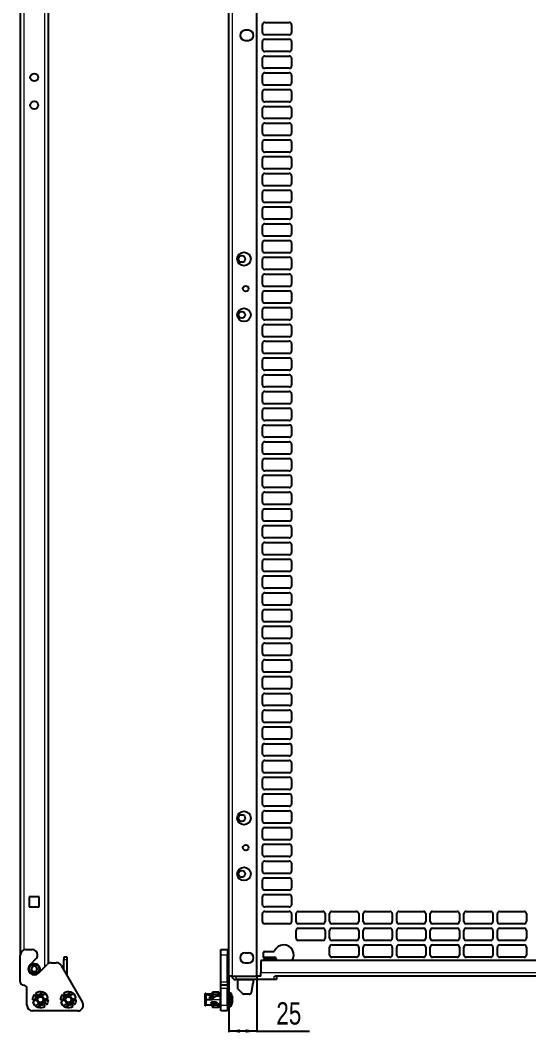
# Model space of a CAD drawing. Header units: millimetres. Extents: x -827 to 1057, y -90 to 1990.
# Drawn here: x 119 to 574, y 79 to 985 of the extents above; entities that cross this region are included whole.
import ezdxf

# ---------------------------------------------------------------- set-up
doc = ezdxf.new("R2010")
doc.units = ezdxf.units.MM
doc.layers.add('FORMAT', color=7, linetype='Continuous')
doc.styles.add('SLDTEXTSTYLE0', font='TXT', dxfattribs={"width": 0.75})
doc.dimstyles.new('SLDDIMSTYLE0', dxfattribs={"dimtxt": 20, "dimasz": 10, "dimexe": 0, "dimexo": 0.0625, "dimgap": 5, "dimtad": 2, "dimdec": 1, "dimrnd": 1e-09, "dimzin": 12, "dimdsep": 46, "dimtxsty": 'SLDTEXTSTYLE0', "dimsah": 1, "dimcen": 0.09, "dimadec": 0, "dimazin": 3, "dimtfac": 1, "dimtofl": 0, "dimtmove": 0, "dimatfit": 3, "dimfxl": 0, "dimfrac": 2, "dimtolj": 1, "dimtzin": 12, "dimarcsym": 0})

# ---------------------------------------------------------------- blocks, each defined once
blk = doc.blocks.new('_D_7')
at = {"layer": 'FORMAT'}
for p, q in [((305.95, 129.96), (305.95, 79.97)), ((330.95, 129.96), (330.95, 79.97)), ((330.95, 80.97), (305.95, 80.97)), ((330.95, 80.97), (377.91, 80.97))]:
    blk.add_line(p, q, dxfattribs=at)
for points in [[(305.95, 80.97), (315.95, 79.43), (315.95, 82.51)], [(330.95, 80.97), (320.95, 82.51), (320.95, 79.43)]]:
    blk.add_solid(points, dxfattribs=at)
at = {"layer": 'FORMAT', "insert": (348.35, 106.75), "char_height": 20, "attachment_point": 1, "style": 'SLDTEXTSTYLE0'}
blk.add_mtext('25', dxfattribs=at)

msp = doc.modelspace()

# ---------------------------------------------------------------- linework, layer by layer
at = {"color": 8, "linetype": 'Continuous', "lineweight": 18}
for p, q in [((122.54, 1812.97), (122.54, 153.6)), ((141.34, 138.45), (141.34, 1812.97)), ((309.05, 129.97), (309.05, 1783.77)), ((158.44, 144.97), (161.44, 144.97)), ((304.8, 148.97), (298.8, 148.97)), ((161.2, 130.57), (161.44, 130.57)), ((312.05, 129.97), (312.05, 126.97)), ((963.45, 133.06), (334.45, 133.06)), ((346.4, 126.97), (346.4, 129.96)), ((298.8, 124.97), (304.8, 124.97)), ((304.8, 118.97), (298.8, 118.97)), ((327.7, 126.37), (313.55, 126.37)), ((285.5, 112.72), (285.5, 108.97)), ((285.5, 108.97), (285.5, 104.12)), ((298.1, 108.97), (291.1, 108.97)), ((298.1, 112.42), (298.1, 113.32)), ((298.1, 106.02), (298.1, 108.97)), ((307.13, 114.97), (307.13, 112.53)), ((307.13, 112.53), (307.13, 102.97)), ((307.57, 114.74), (307.57, 112.4)), ((307.57, 112.4), (307.57, 103.2)), ((290.7, 105.03), (290.7, 104.58)), ((294, 104.58), (294, 105.03)), ((297.85, 105.52), (297.85, 105.12)), ((298.1, 104.12), (298.1, 105.12)), ((298.8, 103.97), (304.8, 103.97))]:
    msp.add_line(p, q, dxfattribs=at)
at = {"color": 7, "linetype": 'Continuous', "lineweight": 25}
for p, q in [((144.44, 1812.97), (144.44, 141.35)), ((305.95, 129.97), (305.95, 1812.97)), ((119.44, 1783.77), (119.44, 148.97)), ((330.95, 129.97), (330.95, 1783.77)), ((335.95, 973.97), (335.95, 980.97)), ((337.95, 982.97), (359.95, 982.97)), ((361.95, 980.97), (361.95, 973.97)), ((323.45, 975.97), (320.45, 975.97)), ((359.95, 971.97), (337.95, 971.97)), ((320.45, 966.97), (323.45, 966.97)), ((335.95, 958.97), (335.95, 965.97)), ((337.95, 967.97), (359.95, 967.97)), ((361.95, 965.97), (361.95, 958.97)), ((335.95, 943.97), (335.95, 950.97)), ((359.95, 956.97), (337.95, 956.97)), ((337.95, 952.97), (359.95, 952.97)), ((361.95, 950.97), (361.95, 943.97)), ((359.95, 941.97), (337.95, 941.97)), ((335.95, 928.97), (335.95, 935.97)), ((337.95, 937.97), (359.95, 937.97)), ((361.95, 935.97), (361.95, 928.97)), ((359.95, 926.97), (337.95, 926.97)), ((335.95, 913.97), (335.95, 920.97)), ((337.95, 922.97), (359.95, 922.97)), ((361.95, 920.97), (361.95, 913.97)), ((335.95, 898.97), (335.95, 905.97)), ((359.95, 911.97), (337.95, 911.97)), ((337.95, 907.97), (359.95, 907.97)), ((361.95, 905.97), (361.95, 898.97)), ((359.95, 896.97), (337.95, 896.97)), ((335.95, 883.97), (335.95, 890.97)), ((337.95, 892.97), (359.95, 892.97)), ((361.95, 890.97), (361.95, 883.97)), ((359.95, 881.97), (337.95, 881.97)), ((335.95, 868.97), (335.95, 875.97)), ((337.95, 877.97), (359.95, 877.97)), ((361.95, 875.97), (361.95, 868.97)), ((335.95, 853.97), (335.95, 860.97)), ((359.95, 866.97), (337.95, 866.97)), ((337.95, 862.97), (359.95, 862.97)), ((361.95, 860.97), (361.95, 853.97)), ((359.95, 851.97), (337.95, 851.97)), ((335.95, 838.97), (335.95, 845.97)), ((337.95, 847.97), (359.95, 847.97)), ((361.95, 845.97), (361.95, 838.97)), ((359.95, 836.97), (337.95, 836.97)), ((335.95, 823.97), (335.95, 830.97)), ((337.95, 832.97), (359.95, 832.97)), ((361.95, 830.97), (361.95, 823.97)), ((335.95, 808.97), (335.95, 815.97)), ((359.95, 821.97), (337.95, 821.97)), ((337.95, 817.97), (359.95, 817.97)), ((361.95, 815.97), (361.95, 808.97)), ((359.95, 806.97), (337.95, 806.97)), ((335.95, 793.97), (335.95, 800.97)), ((337.95, 802.97), (359.95, 802.97)), ((361.95, 800.97), (361.95, 793.97)), ((359.95, 791.97), (337.95, 791.97)), ((337.95, 787.97), (359.95, 787.97)), ((335.95, 778.97), (335.95, 785.97)), ((361.95, 785.97), (361.95, 778.97)), ((335.95, 763.97), (335.95, 770.97)), ((359.95, 776.97), (337.95, 776.97)), ((337.95, 772.97), (359.95, 772.97)), ((361.95, 770.97), (361.95, 763.97)), ((359.95, 761.97), (337.95, 761.97)), ((335.95, 748.97), (335.95, 755.97)), ((337.95, 757.97), (359.95, 757.97)), ((361.95, 755.97), (361.95, 748.97)), ((359.95, 746.97), (337.95, 746.97)), ((337.95, 742.97), (359.95, 742.97)), ((335.95, 733.97), (335.95, 740.97)), ((361.95, 740.97), (361.95, 733.97)), ((335.95, 718.97), (335.95, 725.97)), ((359.95, 731.97), (337.95, 731.97)), ((337.95, 727.97), (359.95, 727.97)), ((361.95, 725.97), (361.95, 718.97)), ((359.95, 716.97), (337.95, 716.97)), ((335.95, 703.97), (335.95, 710.97)), ((337.95, 712.97), (359.95, 712.97)), ((361.95, 710.97), (361.95, 703.97)), ((359.95, 701.97), (337.95, 701.97)), ((337.95, 697.97), (359.95, 697.97)), ((335.95, 688.97), (335.95, 695.97)), ((361.95, 695.97), (361.95, 688.97)), ((335.95, 673.97), (335.95, 680.97)), ((359.95, 686.97), (337.95, 686.97)), ((337.95, 682.97), (359.95, 682.97)), ((361.95, 680.97), (361.95, 673.97)), ((359.95, 671.97), (337.95, 671.97)), ((335.95, 658.97), (335.95, 665.97)), ((337.95, 667.97), (359.95, 667.97)), ((361.95, 665.97), (361.95, 658.97)), ((359.95, 656.97), (337.95, 656.97)), ((337.95, 652.97), (359.95, 652.97)), ((335.95, 643.97), (335.95, 650.97)), ((361.95, 650.97), (361.95, 643.97)), ((335.95, 628.97), (335.95, 635.97)), ((359.95, 641.97), (337.95, 641.97)), ((337.95, 637.97), (359.95, 637.97)), ((361.95, 635.97), (361.95, 628.97)), ((359.95, 626.97), (337.95, 626.97)), ((335.95, 613.97), (335.95, 620.97)), ((337.95, 622.97), (359.95, 622.97)), ((361.95, 620.97), (361.95, 613.97)), ((359.95, 611.97), (337.95, 611.97)), ((337.95, 607.97), (359.95, 607.97)), ((335.95, 598.97), (335.95, 605.97)), ((361.95, 605.97), (361.95, 598.97)), ((335.95, 583.97), (335.95, 590.97)), ((359.95, 596.97), (337.95, 596.97)), ((337.95, 592.97), (359.95, 592.97)), ((361.95, 590.97), (361.95, 583.97)), ((359.95, 581.97), (337.95, 581.97)), ((335.95, 568.97), (335.95, 575.97)), ((337.95, 577.97), (359.95, 577.97)), ((361.95, 575.97), (361.95, 568.97)), ((359.95, 566.97), (337.95, 566.97)), ((337.95, 562.97), (359.95, 562.97)), ((335.95, 553.97), (335.95, 560.97)), ((361.95, 560.97), (361.95, 553.97)), ((335.95, 538.97), (335.95, 545.97)), ((359.95, 551.97), (337.95, 551.97)), ((337.95, 547.97), (359.95, 547.97)), ((361.95, 545.97), (361.95, 538.97)), ((359.95, 536.97), (337.95, 536.97)), ((335.95, 523.97), (335.95, 530.97)), ((337.95, 532.97), (359.95, 532.97)), ((361.95, 530.97), (361.95, 523.97)), ((359.95, 521.97), (337.95, 521.97)), ((337.95, 517.97), (359.95, 517.97)), ((335.95, 508.97), (335.95, 515.97)), ((361.95, 515.97), (361.95, 508.97)), ((335.95, 493.97), (335.95, 500.97)), ((359.95, 506.97), (337.95, 506.97)), ((337.95, 502.97), (359.95, 502.97)), ((361.95, 500.97), (361.95, 493.97)), ((359.95, 491.97), (337.95, 491.97)), ((335.95, 478.97), (335.95, 485.97)), ((337.95, 487.97), (359.95, 487.97)), ((361.95, 485.97), (361.95, 478.97)), ((335.95, 463.97), (335.95, 470.97)), ((359.95, 476.97), (337.95, 476.97)), ((337.95, 472.97), (359.95, 472.97)), ((361.95, 470.97), (361.95, 463.97)), ((359.95, 461.97), (337.95, 461.97)), ((335.95, 448.97), (335.95, 455.97)), ((337.95, 457.97), (359.95, 457.97)), ((361.95, 455.97), (361.95, 448.97)), ((359.95, 446.97), (337.95, 446.97)), ((335.95, 433.97), (335.95, 440.97)), ((337.95, 442.97), (359.95, 442.97)), ((361.95, 440.97), (361.95, 433.97)), ((335.95, 418.97), (335.95, 425.97)), ((359.95, 431.97), (337.95, 431.97)), ((337.95, 427.97), (359.95, 427.97)), ((361.95, 425.97), (361.95, 418.97)), ((359.95, 416.97), (337.95, 416.97)), ((335.95, 403.97), (335.95, 410.97)), ((337.95, 412.97), (359.95, 412.97)), ((361.95, 410.97), (361.95, 403.97)), ((359.95, 401.97), (337.95, 401.97)), ((335.95, 388.97), (335.95, 395.97)), ((337.95, 397.97), (359.95, 397.97)), ((361.95, 395.97), (361.95, 388.97)), ((335.95, 373.97), (335.95, 380.97)), ((359.95, 386.97), (337.95, 386.97)), ((337.95, 382.97), (359.95, 382.97)), ((361.95, 380.97), (361.95, 373.97)), ((359.95, 371.97), (337.95, 371.97)), ((335.95, 358.97), (335.95, 365.97)), ((337.95, 367.97), (359.95, 367.97)), ((361.95, 365.97), (361.95, 358.97)), ((359.95, 356.97), (337.95, 356.97)), ((335.95, 343.97), (335.95, 350.97)), ((337.95, 352.97), (359.95, 352.97)), ((361.95, 350.97), (361.95, 343.97)), ((335.95, 328.97), (335.95, 335.97)), ((359.95, 341.97), (337.95, 341.97)), ((337.95, 337.97), (359.95, 337.97)), ((361.95, 335.97), (361.95, 328.97)), ((359.95, 326.97), (337.95, 326.97)), ((335.95, 313.97), (335.95, 320.97)), ((337.95, 322.97), (359.95, 322.97)), ((361.95, 320.97), (361.95, 313.97)), ((359.95, 311.97), (337.95, 311.97)), ((337.95, 307.97), (359.95, 307.97)), ((335.95, 298.97), (335.95, 305.97)), ((361.95, 305.97), (361.95, 298.97)), ((335.95, 283.97), (335.95, 290.97)), ((359.95, 296.97), (337.95, 296.97)), ((337.95, 292.97), (359.95, 292.97)), ((361.95, 290.97), (361.95, 283.97)), ((359.95, 281.97), (337.95, 281.97)), ((335.95, 268.97), (335.95, 275.97)), ((337.95, 277.97), (359.95, 277.97)), ((361.95, 275.97), (361.95, 268.97)), ((359.95, 266.97), (337.95, 266.97)), ((337.95, 262.97), (359.95, 262.97)), ((335.95, 253.97), (335.95, 260.97)), ((361.95, 260.97), (361.95, 253.97)), ((335.95, 238.97), (335.95, 245.97)), ((359.95, 251.97), (337.95, 251.97)), ((337.95, 247.97), (359.95, 247.97)), ((361.95, 245.97), (361.95, 238.97)), ((359.95, 236.97), (337.95, 236.97)), ((335.95, 223.97), (335.95, 230.97)), ((337.95, 232.97), (359.95, 232.97)), ((361.95, 230.97), (361.95, 223.97)), ((359.95, 221.97), (337.95, 221.97)), ((337.95, 217.97), (359.95, 217.97)), ((335.95, 208.97), (335.95, 215.97)), ((361.95, 215.97), (361.95, 208.97)), ((136.44, 200.97), (127.44, 200.97)), ((127.44, 200.97), (127.44, 191.97)), ((136.44, 191.97), (136.44, 200.97)), ((335.95, 193.97), (335.95, 200.97)), ((359.95, 206.97), (337.95, 206.97)), ((337.95, 202.97), (359.95, 202.97)), ((361.95, 200.97), (361.95, 193.97)), ((127.44, 191.97), (136.44, 191.97)), ((359.95, 191.97), (337.95, 191.97)), ((335.95, 178.97), (335.95, 185.97)), ((337.95, 187.97), (359.95, 187.97)), ((361.95, 185.97), (361.95, 178.97)), ((365.95, 178.97), (365.95, 185.97)), ((367.95, 187.97), (389.95, 187.97)), ((391.95, 185.97), (391.95, 178.97)), ((395.95, 178.97), (395.95, 185.97)), ((397.95, 187.97), (419.95, 187.97)), ((421.95, 185.97), (421.95, 178.97)), ((425.95, 178.97), (425.95, 185.97)), ((427.95, 187.97), (449.95, 187.97)), ((451.95, 185.97), (451.95, 178.97)), ((455.95, 178.97), (455.95, 185.97)), ((457.95, 187.97), (479.95, 187.97)), ((481.95, 185.97), (481.95, 178.97)), ((485.95, 178.97), (485.95, 185.97)), ((487.95, 187.97), (509.95, 187.97)), ((511.95, 185.97), (511.95, 178.97)), ((515.95, 178.97), (515.95, 185.97)), ((517.95, 187.97), (539.95, 187.97)), ((541.95, 185.97), (541.95, 178.97)), ((545.95, 178.97), (545.95, 185.97)), ((547.95, 187.97), (569.95, 187.97)), ((571.95, 185.97), (571.95, 178.97)), ((359.95, 176.97), (337.95, 176.97)), ((389.95, 176.97), (367.95, 176.97)), ((367.95, 172.97), (389.95, 172.97)), ((419.95, 176.97), (397.95, 176.97)), ((397.95, 172.97), (419.95, 172.97)), ((449.95, 176.97), (427.95, 176.97)), ((427.95, 172.97), (449.95, 172.97)), ((479.95, 176.97), (457.95, 176.97)), ((457.95, 172.97), (479.95, 172.97)), ((509.95, 176.97), (487.95, 176.97)), ((487.95, 172.97), (509.95, 172.97)), ((539.95, 176.97), (517.95, 176.97)), ((517.95, 172.97), (539.95, 172.97)), ((569.95, 176.97), (547.95, 176.97)), ((547.95, 172.97), (569.95, 172.97)), ((365.95, 163.97), (365.95, 170.97)), ((391.95, 170.97), (391.95, 163.97)), ((395.95, 163.97), (395.95, 170.97)), ((421.95, 170.97), (421.95, 163.97)), ((425.95, 163.97), (425.95, 170.97)), ((451.95, 170.97), (451.95, 163.97)), ((455.95, 163.97), (455.95, 170.97)), ((481.95, 170.97), (481.95, 163.97)), ((485.95, 163.97), (485.95, 170.97)), ((511.95, 170.97), (511.95, 163.97)), ((515.95, 163.97), (515.95, 170.97)), ((541.95, 170.97), (541.95, 163.97)), ((545.95, 163.97), (545.95, 170.97)), ((571.95, 170.97), (571.95, 163.97)), ((124.44, 153.97), (129.94, 153.97)), ((298.8, 153.97), (304.8, 153.97)), ((298.8, 148.97), (298.8, 153.97)), ((304.8, 153.97), (304.8, 148.97)), ((389.95, 161.97), (367.95, 161.97)), ((395.95, 148.97), (395.95, 155.97)), ((419.95, 161.97), (397.95, 161.97)), ((397.95, 157.97), (419.95, 157.97)), ((421.95, 155.97), (421.95, 148.97)), ((425.95, 148.97), (425.95, 155.97)), ((449.95, 161.97), (427.95, 161.97)), ((427.95, 157.97), (449.95, 157.97)), ((451.95, 155.97), (451.95, 148.97)), ((455.95, 148.97), (455.95, 155.97)), ((479.95, 161.97), (457.95, 161.97)), ((457.95, 157.97), (479.95, 157.97)), ((481.95, 155.97), (481.95, 148.97)), ((485.95, 148.97), (485.95, 155.97)), ((509.95, 161.97), (487.95, 161.97)), ((487.95, 157.97), (509.95, 157.97)), ((511.95, 155.97), (511.95, 148.97)), ((515.95, 148.97), (515.95, 155.97)), ((539.95, 161.97), (517.95, 161.97)), ((517.95, 157.97), (539.95, 157.97)), ((541.95, 155.97), (541.95, 148.97)), ((545.95, 148.97), (545.95, 155.97)), ((569.95, 161.97), (547.95, 161.97)), ((547.95, 157.97), (569.95, 157.97)), ((571.95, 155.97), (571.95, 148.97)), ((119.44, 124.97), (119.44, 148.97)), ((133.48, 145.43), (128.23, 140.18)), ((134.94, 148.97), (134.94, 148.97)), ((161.44, 146.97), (158.44, 146.97)), ((158.44, 146.97), (158.44, 144.97)), ((158.44, 135.35), (158.44, 144.97)), ((161.44, 144.97), (161.44, 146.97)), ((161.44, 130.57), (161.44, 144.97)), ((298.8, 124.97), (298.8, 148.97)), ((304.8, 124.97), (304.8, 148.97)), ((320.45, 150.97), (323.45, 150.97)), ((336.95, 146.71), (336.95, 151.21)), ((336.95, 146.97), (346.4, 146.97)), ((337.95, 152.21), (345.9, 152.21)), ((345.9, 145.71), (337.95, 145.71)), ((347.47, 143.96), (346.81, 145.14)), ((348.4, 144.97), (348.4, 143.96)), ((419.95, 146.97), (397.95, 146.97)), ((449.95, 146.97), (427.95, 146.97)), ((479.95, 146.97), (457.95, 146.97)), ((509.95, 146.97), (487.95, 146.97)), ((539.95, 146.97), (517.95, 146.97)), ((569.95, 146.97), (547.95, 146.97)), ((130.31, 138.85), (129.07, 136.24)), ((130.7, 133.86), (129.07, 136.24)), ((133.18, 139.08), (130.31, 138.85)), ((133.18, 139.08), (134.82, 136.7)), ((133.58, 134.1), (134.82, 136.7)), ((135.66, 132.76), (143.51, 140.62)), ((147.05, 142.08), (151.67, 142.08)), ((156, 139.58), (175.11, 106.47)), ((305.95, 141.47), (304.8, 141.47)), ((320.45, 141.97), (323.45, 141.97)), ((963.45, 143.96), (334.45, 143.96)), ((334.45, 143.96), (334.45, 133.06)), ((133.58, 134.1), (130.7, 133.86)), ((161.44, 130.57), (161.42, 130.19)), ((304.8, 131.47), (305.95, 131.47)), ((309.05, 129.97), (305.95, 129.97)), ((309.05, 129.97), (330.95, 129.97)), ((346.4, 126.97), (312.05, 126.97)), ((313.55, 126.97), (313.55, 126.37)), ((327.7, 126.97), (327.7, 126.37)), ((334.45, 129.97), (330.95, 129.97)), ((334.45, 129.96), (334.45, 133.06)), ((348.4, 126.97), (346.4, 126.97)), ((950.38, 129.96), (347.03, 129.96)), ((348.4, 129.96), (348.4, 126.97)), ((125.44, 103.97), (125.44, 118.97)), ((298.8, 121.97), (298.8, 124.97)), ((304.8, 121.97), (298.8, 121.97)), ((298.8, 118.97), (298.8, 121.97)), ((298.8, 103.97), (298.8, 118.97)), ((304.8, 124.97), (304.8, 121.97)), ((304.8, 121.97), (304.8, 118.97)), ((304.8, 103.97), (304.8, 118.97)), ((313.55, 126.37), (313.55, 119.8)), ((314.14, 118.39), (317.97, 114.56)), ((326.03, 115.58), (327.7, 123.97)), ((327.7, 126.37), (327.7, 123.97)), ((132.39, 108.97), (130.34, 108.97)), ((133.3, 108.84), (130.69, 107.15)), ((133.39, 112.08), (131.81, 113.29)), ((132.39, 108.97), (132.59, 108.97)), ((132.59, 108.97), (133.29, 108.97)), ((132.59, 108.39), (132.59, 108.97)), ((133.09, 108.97), (133.09, 108.71)), ((134.33, 113.03), (133.12, 114.6)), ((134.28, 113.01), (133.4, 112.14)), ((137.44, 114.02), (137.44, 113.82)), ((137.44, 114.02), (137.87, 114)), ((137.44, 113.82), (137.44, 113.12)), ((137.44, 113.27), (137.47, 113.32)), ((137.69, 113.29), (137.59, 113.12)), ((137.74, 113.78), (138.91, 115.82)), ((139.01, 115.59), (137.95, 113.75)), ((138.91, 115.82), (139.01, 115.59)), ((141.86, 114.4), (139.25, 112.71)), ((139.49, 113.37), (139.28, 112.91)), ((141.59, 109.1), (144.2, 110.8)), ((142.29, 108.97), (141.59, 108.97)), ((141.79, 108.97), (141.79, 109.23)), ((142.29, 109.56), (142.29, 108.97)), ((142.49, 108.97), (142.29, 108.97)), ((142.49, 108.97), (144.54, 108.97)), ((144.16, 110.77), (144.3, 110.81)), ((157.39, 108.97), (155.34, 108.97)), ((158.3, 108.84), (155.69, 107.15)), ((158.39, 112.08), (156.81, 113.29)), ((157.39, 108.97), (157.59, 108.97)), ((157.59, 108.97), (158.29, 108.97)), ((157.59, 108.39), (157.59, 108.97)), ((158.09, 108.97), (158.09, 108.71)), ((159.33, 113.03), (158.12, 114.6)), ((159.28, 113.01), (158.4, 112.14)), ((162.44, 114.02), (162.44, 113.82)), ((162.44, 114.02), (162.87, 114)), ((162.44, 113.82), (162.44, 113.12)), ((162.44, 113.27), (162.47, 113.32)), ((162.69, 113.29), (162.59, 113.12)), ((162.74, 113.78), (163.91, 115.82)), ((164.01, 115.59), (162.95, 113.75)), ((163.91, 115.82), (164.01, 115.59)), ((166.86, 114.4), (164.25, 112.71)), ((164.49, 113.37), (164.28, 112.91)), ((166.59, 109.1), (169.2, 110.8)), ((167.29, 108.97), (166.59, 108.97)), ((166.79, 108.97), (166.79, 109.23)), ((167.29, 109.56), (167.29, 108.97)), ((167.49, 108.97), (167.29, 108.97)), ((167.49, 108.97), (169.54, 108.97)), ((169.16, 110.77), (169.3, 110.81)), ((284.8, 110.8), (284.8, 114.4)), ((285.3, 114.4), (284.8, 114.4)), ((285.3, 110.8), (284.8, 110.8)), ((284.8, 109.1), (284.8, 110.8)), ((285.3, 109.1), (284.8, 109.1)), ((284.8, 108.97), (284.8, 109.1)), ((285.5, 108.97), (284.8, 108.97)), ((284.8, 104.82), (284.8, 108.97)), ((285.3, 114.4), (285.3, 110.8)), ((285.3, 110.8), (285.3, 109.1)), ((285.3, 109.1), (285.3, 108.97)), ((287.5, 113.82), (285.5, 113.82)), ((286, 113.37), (285.5, 113.37)), ((285.5, 113.37), (285.5, 112.91)), ((285.5, 112.91), (286, 112.91)), ((291.1, 108.97), (285.5, 108.97)), ((286, 112.91), (286, 113.37)), ((287.5, 113.32), (287.5, 113.82)), ((291.4, 113.82), (287.5, 113.82)), ((287.5, 113.32), (291.4, 113.32)), ((289.3, 111.97), (288.8, 111.47)), ((288.8, 108.97), (288.8, 111.47)), ((291.4, 111.97), (289.3, 111.97)), ((289.3, 111.97), (289.3, 108.97)), ((290.2, 112.68), (290.2, 112.51)), ((290.2, 112.51), (291.4, 112.63)), ((290.2, 112.51), (290.2, 111.97)), ((290.7, 112.91), (291.4, 112.91)), ((292.26, 110.97), (291.1, 108.97)), ((291.52, 115.82), (291.4, 115.59)), ((291.4, 113.64), (291.4, 115.59)), ((291.52, 113.67), (291.4, 113.64)), ((291.4, 110.97), (291.4, 113.64)), ((291.52, 110.97), (291.4, 110.97)), ((291.4, 109.49), (291.4, 110.97)), ((291.52, 115.82), (291.52, 113.67)), ((296.6, 115.82), (291.52, 115.82)), ((296.6, 113.67), (291.52, 113.67)), ((291.52, 113.67), (291.52, 110.97)), ((292.26, 110.97), (291.52, 110.97)), ((291.52, 110.97), (291.52, 109.69)), ((295.2, 112.47), (297.35, 112.47)), ((296.6, 113.67), (296.6, 115.82)), ((296.8, 115.69), (296.6, 115.82)), ((296.8, 113.65), (296.6, 113.67)), ((296.6, 112.47), (296.6, 113.67)), ((296.8, 115.69), (296.8, 113.65)), ((298.1, 113.82), (296.8, 113.82)), ((296.8, 113.65), (296.8, 112.47)), ((296.8, 113.32), (298.1, 113.32)), ((298, 113.12), (296.8, 113.12)), ((298, 113.12), (298, 112.1)), ((298, 112.42), (298.1, 112.42)), ((298.3, 111.97), (298.06, 111.97)), ((298.1, 111.72), (298.1, 108.97)), ((298.3, 110.41), (298.1, 110.42)), ((298.3, 108.97), (298.1, 108.97)), ((298.8, 116.07), (298.3, 116.07)), ((298.3, 110.81), (298.3, 116.07)), ((298.3, 110.81), (298.8, 110.81)), ((298.3, 110.28), (298.3, 110.81)), ((298.8, 110.28), (298.3, 110.28)), ((298.3, 104.65), (298.3, 108.97)), ((298.3, 108.97), (298.8, 108.97)), ((307.13, 114.97), (304.8, 114.97)), ((324.07, 113.97), (319.38, 113.97)), ((130.72, 107.17), (130.59, 107.13)), ((133.03, 103.54), (135.64, 105.24)), ((135.39, 104.58), (135.61, 105.03)), ((135.88, 102.36), (136.94, 104.19)), ((135.88, 102.36), (135.98, 102.13)), ((137.15, 104.16), (135.98, 102.13)), ((137.44, 103.92), (137.02, 103.94)), ((137.2, 104.65), (137.3, 104.82)), ((137.44, 104.67), (137.42, 104.63)), ((137.44, 104.12), (137.44, 104.82)), ((137.44, 103.92), (137.44, 104.12)), ((140.56, 104.92), (141.77, 103.34)), ((140.61, 104.93), (141.48, 105.8)), ((141.5, 105.86), (143.08, 104.65)), ((155.72, 107.17), (155.59, 107.13)), ((158.03, 103.54), (160.64, 105.24)), ((160.39, 104.58), (160.61, 105.03)), ((160.88, 102.36), (161.94, 104.19)), ((160.88, 102.36), (160.98, 102.13)), ((162.15, 104.16), (160.98, 102.13)), ((162.44, 103.92), (162.02, 103.94)), ((162.2, 104.65), (162.3, 104.82)), ((162.44, 104.67), (162.42, 104.63)), ((162.44, 104.12), (162.44, 104.82)), ((162.44, 103.92), (162.44, 104.12)), ((165.56, 104.92), (166.77, 103.34)), ((165.61, 104.93), (166.48, 105.8)), ((166.5, 105.86), (168.08, 104.65)), ((284.8, 103.54), (284.8, 104.82)), ((285.3, 103.54), (284.8, 103.54)), ((285.3, 104.15), (285.3, 103.54)), ((287.5, 104.12), (285.5, 104.12)), ((298.1, 104.12), (287.5, 104.12)), ((290.2, 106.16), (290.2, 106.48)), ((290.2, 106.16), (290.2, 105.02)), ((290.2, 104.81), (290.2, 105.02)), ((294, 106.92), (290.7, 106.92)), ((294, 104.58), (290.7, 104.58)), ((291.4, 106.2), (291.4, 106.92)), ((291.4, 102.36), (291.4, 104.12)), ((291.4, 102.36), (291.52, 102.13)), ((291.52, 106.92), (291.52, 106.15)), ((291.52, 104.12), (291.52, 102.13)), ((296.6, 102.13), (291.52, 102.13)), ((292.29, 105.03), (294, 105.03)), ((293.09, 105.92), (292.86, 106.21)), ((293.13, 105.78), (293.13, 105.75)), ((295.2, 105.22), (295.2, 105.9)), ((296.6, 102.13), (296.6, 104.12)), ((296.6, 102.13), (296.8, 102.26)), ((296.8, 104.12), (296.8, 102.26)), ((297.3, 105.48), (297.3, 105.6)), ((297.85, 106.02), (298.1, 106.02)), ((297.85, 105.52), (298.1, 105.52)), ((297.85, 105.12), (298.1, 105.12)), ((298, 106.02), (298, 105.52)), ((298, 105.97), (298.26, 105.97)), ((298.8, 104.65), (298.3, 104.65)), ((298.3, 104.65), (298.3, 103.34)), ((298.8, 103.34), (298.3, 103.34)), ((298.3, 101.87), (298.3, 103.34)), ((298.3, 101.87), (298.8, 101.87)), ((298.8, 98.97), (298.8, 103.97)), ((304.8, 103.97), (304.8, 98.97)), ((304.8, 102.97), (307.13, 102.97)), ((170.78, 98.97), (130.44, 98.97)), ((304.8, 98.97), (298.8, 98.97))]:
    msp.add_line(p, q, dxfattribs=at)
at = {"color": 7, "linetype": 'Continuous', "lineweight": 25, "flags": 128}
for points in [[(285.5, 113.82), (285.37, 113.81), (285.3, 113.79)], [(298.3, 113.35), (298.24, 113.34), (298.1, 113.32)], [(298.3, 112.45), (298.24, 112.43), (298.1, 112.42)], [(298, 105.85), (298.05, 105.94), (298.06, 105.97)], [(298.3, 105.9), (298.3, 105.92), (298.29, 105.94), (298.27, 105.97), (298.25, 105.98), (298.22, 106), (298.18, 106.01), (298.14, 106.02), (298.1, 106.02)], [(298.3, 105.5), (298.24, 105.51), (298.1, 105.52)]]:
    msp.add_lwpolyline(points, dxfattribs=at)
at = {"color": 7, "linetype": 'Continuous', "lineweight": 25}
for centre, radius in [((131.94, 933.97), 3.5), ((131.94, 908.97), 3.5), ((319.45, 771.47), 6), ((317.45, 771.47), 3), ((320.95, 744.97), 2.5), ((319.45, 721.47), 6), ((317.45, 721.47), 3), ((319.45, 271.47), 6), ((317.45, 271.47), 3), ((320.95, 244.97), 2.5), ((319.45, 221.47), 6), ((317.45, 221.47), 3), ((131.94, 136.47), 5), ((137.44, 108.97), 3.25), ((137.44, 108.97), 3), ((137.44, 108.97), 2.5), ((162.44, 108.97), 3.25), ((162.44, 108.97), 3), ((162.44, 108.97), 2.5)]:
    msp.add_circle(centre, radius, dxfattribs=at)
at = {"color": 8, "linetype": 'Continuous', "lineweight": 18}
msp.add_circle((131.94, 136.47), 4.2, dxfattribs=at)
at = {"color": 7, "linetype": 'Continuous', "lineweight": 25}
for centre, radius, start, end in [((337.95, 980.97), 2, 90, 180), ((359.95, 980.97), 2, 0, 90), ((320.45, 971.47), 4.5, 90, 270), ((323.45, 971.47), 4.5, 270, 90), ((337.95, 973.97), 2, 180, 270), ((359.95, 973.97), 2, 270, 0), ((337.95, 965.97), 2, 90, 180), ((359.95, 965.97), 2, 0, 90), ((337.95, 958.97), 2, 180, 270), ((337.95, 950.97), 2, 90, 180), ((359.95, 958.97), 2, 270, 0), ((359.95, 950.97), 2, 0, 90), ((337.95, 943.97), 2, 180, 270), ((359.95, 943.97), 2, 270, 0), ((337.95, 935.97), 2, 90, 180), ((359.95, 935.97), 2, 0, 90), ((337.95, 928.97), 2, 180, 270), ((359.95, 928.97), 2, 270, 0), ((337.95, 920.97), 2, 90, 180), ((359.95, 920.97), 2, 0, 90), ((337.95, 913.97), 2, 180, 270), ((337.95, 905.97), 2, 90, 180), ((359.95, 913.97), 2, 270, 0), ((359.95, 905.97), 2, 0, 90), ((337.95, 898.97), 2, 180, 270), ((359.95, 898.97), 2, 270, 0), ((337.95, 890.97), 2, 90, 180), ((359.95, 890.97), 2, 0, 90), ((337.95, 883.97), 2, 180, 270), ((359.95, 883.97), 2, 270, 0), ((337.95, 875.97), 2, 90, 180), ((359.95, 875.97), 2, 0, 90), ((337.95, 868.97), 2, 180, 270), ((337.95, 860.97), 2, 90, 180), ((359.95, 868.97), 2, 270, 0), ((359.95, 860.97), 2, 0, 90), ((337.95, 853.97), 2, 180, 270), ((359.95, 853.97), 2, 270, 0), ((337.95, 845.97), 2, 90, 180), ((359.95, 845.97), 2, 0, 90), ((337.95, 838.97), 2, 180, 270), ((359.95, 838.97), 2, 270, 0), ((337.95, 830.97), 2, 90, 180), ((359.95, 830.97), 2, 0, 90), ((337.95, 823.97), 2, 180, 270), ((337.95, 815.97), 2, 90, 180), ((359.95, 823.97), 2, 270, 0), ((359.95, 815.97), 2, 0, 90), ((337.95, 808.97), 2, 180, 270), ((359.95, 808.97), 2, 270, 0), ((337.95, 800.97), 2, 90, 180), ((359.95, 800.97), 2, 0, 90), ((337.95, 793.97), 2, 180, 270), ((337.95, 785.97), 2, 90, 180), ((359.95, 793.97), 2, 270, 0), ((359.95, 785.97), 2, 0, 90), ((337.95, 778.97), 2, 180, 270), ((359.95, 778.97), 2, 270, 0), ((337.95, 770.97), 2, 90, 180), ((359.95, 770.97), 2, 0, 90), ((337.95, 763.97), 2, 180, 270), ((359.95, 763.97), 2, 270, 0), ((337.95, 755.97), 2, 90, 180), ((359.95, 755.97), 2, 0, 90), ((337.95, 748.97), 2, 180, 270), ((337.95, 740.97), 2, 90, 180), ((359.95, 748.97), 2, 270, 0), ((359.95, 740.97), 2, 0, 90), ((337.95, 733.97), 2, 180, 270), ((359.95, 733.97), 2, 270, 0), ((337.95, 725.97), 2, 90, 180), ((359.95, 725.97), 2, 0, 90), ((337.95, 718.97), 2, 180, 270), ((359.95, 718.97), 2, 270, 0), ((337.95, 710.97), 2, 90, 180), ((359.95, 710.97), 2, 0, 90), ((337.95, 703.97), 2, 180, 270), ((337.95, 695.97), 2, 90, 180), ((359.95, 703.97), 2, 270, 0), ((359.95, 695.97), 2, 0, 90), ((337.95, 688.97), 2, 180, 270), ((359.95, 688.97), 2, 270, 0), ((337.95, 680.97), 2, 90, 180), ((359.95, 680.97), 2, 0, 90), ((337.95, 673.97), 2, 180, 270), ((359.95, 673.97), 2, 270, 0), ((337.95, 665.97), 2, 90, 180), ((359.95, 665.97), 2, 0, 90), ((337.95, 658.97), 2, 180, 270), ((337.95, 650.97), 2, 90, 180), ((359.95, 658.97), 2, 270, 0), ((359.95, 650.97), 2, 0, 90), ((337.95, 643.97), 2, 180, 270), ((359.95, 643.97), 2, 270, 0), ((337.95, 635.97), 2, 90, 180), ((359.95, 635.97), 2, 0, 90), ((337.95, 628.97), 2, 180, 270), ((359.95, 628.97), 2, 270, 0), ((337.95, 620.97), 2, 90, 180), ((359.95, 620.97), 2, 0, 90), ((337.95, 613.97), 2, 180, 270), ((337.95, 605.97), 2, 90, 180), ((359.95, 613.97), 2, 270, 0), ((359.95, 605.97), 2, 0, 90), ((337.95, 598.97), 2, 180, 270), ((359.95, 598.97), 2, 270, 0), ((337.95, 590.97), 2, 90, 180), ((359.95, 590.97), 2, 0, 90), ((337.95, 583.97), 2, 180, 270), ((359.95, 583.97), 2, 270, 0), ((337.95, 575.97), 2, 90, 180), ((359.95, 575.97), 2, 0, 90), ((337.95, 568.97), 2, 180, 270), ((337.95, 560.97), 2, 90, 180), ((359.95, 568.97), 2, 270, 0), ((359.95, 560.97), 2, 0, 90), ((337.95, 553.97), 2, 180, 270), ((359.95, 553.97), 2, 270, 0), ((337.95, 545.97), 2, 90, 180), ((359.95, 545.97), 2, 0, 90), ((337.95, 538.97), 2, 180, 270), ((359.95, 538.97), 2, 270, 0), ((337.95, 530.97), 2, 90, 180), ((359.95, 530.97), 2, 0, 90), ((337.95, 523.97), 2, 180, 270), ((337.95, 515.97), 2, 90, 180), ((359.95, 523.97), 2, 270, 0), ((359.95, 515.97), 2, 0, 90), ((337.95, 508.97), 2, 180, 270), ((359.95, 508.97), 2, 270, 0), ((337.95, 500.97), 2, 90, 180), ((359.95, 500.97), 2, 0, 90), ((337.95, 493.97), 2, 180, 270), ((359.95, 493.97), 2, 270, 0), ((337.95, 485.97), 2, 90, 180), ((359.95, 485.97), 2, 0, 90), ((337.95, 478.97), 2, 180, 270), ((337.95, 470.97), 2, 90, 180), ((359.95, 478.97), 2, 270, 0), ((359.95, 470.97), 2, 0, 90), ((337.95, 463.97), 2, 180, 270), ((359.95, 463.97), 2, 270, 0), ((337.95, 455.97), 2, 90, 180), ((359.95, 455.97), 2, 0, 90), ((337.95, 448.97), 2, 180, 270), ((359.95, 448.97), 2, 270, 0), ((337.95, 440.97), 2, 90, 180), ((359.95, 440.97), 2, 0, 90), ((337.95, 433.97), 2, 180, 270), ((337.95, 425.97), 2, 90, 180), ((359.95, 433.97), 2, 270, 0), ((359.95, 425.97), 2, 0, 90), ((337.95, 418.97), 2, 180, 270), ((359.95, 418.97), 2, 270, 0), ((337.95, 410.97), 2, 90, 180), ((359.95, 410.97), 2, 0, 90), ((337.95, 403.97), 2, 180, 270), ((359.95, 403.97), 2, 270, 0), ((337.95, 395.97), 2, 90, 180), ((359.95, 395.97), 2, 0, 90), ((337.95, 388.97), 2, 180, 270), ((337.95, 380.97), 2, 90, 180), ((359.95, 388.97), 2, 270, 0), ((359.95, 380.97), 2, 0, 90), ((337.95, 373.97), 2, 180, 270), ((359.95, 373.97), 2, 270, 0), ((337.95, 365.97), 2, 90, 180), ((359.95, 365.97), 2, 0, 90), ((337.95, 358.97), 2, 180, 270), ((359.95, 358.97), 2, 270, 0), ((337.95, 350.97), 2, 90, 180), ((359.95, 350.97), 2, 0, 90), ((337.95, 343.97), 2, 180, 270), ((337.95, 335.97), 2, 90, 180), ((359.95, 343.97), 2, 270, 0), ((359.95, 335.97), 2, 0, 90), ((337.95, 328.97), 2, 180, 270), ((359.95, 328.97), 2, 270, 0), ((337.95, 320.97), 2, 90, 180), ((359.95, 320.97), 2, 0, 90), ((337.95, 313.97), 2, 180, 270), ((337.95, 305.97), 2, 90, 180), ((359.95, 313.97), 2, 270, 0), ((359.95, 305.97), 2, 0, 90), ((337.95, 298.97), 2, 180, 270), ((359.95, 298.97), 2, 270, 0), ((337.95, 290.97), 2, 90, 180), ((359.95, 290.97), 2, 0, 90), ((337.95, 283.97), 2, 180, 270), ((359.95, 283.97), 2, 270, 0), ((337.95, 275.97), 2, 90, 180), ((359.95, 275.97), 2, 0, 90), ((337.95, 268.97), 2, 180, 270), ((337.95, 260.97), 2, 90, 180), ((359.95, 268.97), 2, 270, 0), ((359.95, 260.97), 2, 0, 90), ((337.95, 253.97), 2, 180, 270), ((359.95, 253.97), 2, 270, 0), ((337.95, 245.97), 2, 90, 180), ((359.95, 245.97), 2, 0, 90), ((337.95, 238.97), 2, 180, 270), ((359.95, 238.97), 2, 270, 0), ((337.95, 230.97), 2, 90, 180), ((359.95, 230.97), 2, 0, 90), ((337.95, 223.97), 2, 180, 270), ((337.95, 215.97), 2, 90, 180), ((359.95, 223.97), 2, 270, 0), ((359.95, 215.97), 2, 0, 90), ((337.95, 208.97), 2, 180, 270), ((359.95, 208.97), 2, 270, 0), ((337.95, 200.97), 2, 90, 180), ((359.95, 200.97), 2, 0, 90), ((337.95, 193.97), 2, 180, 270), ((359.95, 193.97), 2, 270, 0), ((337.95, 185.97), 2, 90, 180), ((359.95, 185.97), 2, 0, 90), ((367.95, 185.97), 2, 90, 180), ((389.95, 185.97), 2, 0, 90), ((397.95, 185.97), 2, 90, 180), ((419.95, 185.97), 2, 0, 90), ((427.95, 185.97), 2, 90, 180), ((449.95, 185.97), 2, 0, 90), ((457.95, 185.97), 2, 90, 180), ((479.95, 185.97), 2, 0, 90), ((487.95, 185.97), 2, 90, 180), ((509.95, 185.97), 2, 0, 90), ((517.95, 185.97), 2, 90, 180), ((539.95, 185.97), 2, 0, 90), ((547.95, 185.97), 2, 90, 180), ((569.95, 185.97), 2, 0, 90), ((337.95, 178.97), 2, 180, 270), ((359.95, 178.97), 2, 270, 0), ((367.95, 178.97), 2, 180, 270), ((367.95, 170.97), 2, 90, 180), ((389.95, 178.97), 2, 270, 0), ((389.95, 170.97), 2, 0, 90), ((397.95, 178.97), 2, 180, 270), ((397.95, 170.97), 2, 90, 180), ((419.95, 178.97), 2, 270, 0), ((419.95, 170.97), 2, 0, 90), ((427.95, 178.97), 2, 180, 270), ((427.95, 170.97), 2, 90, 180), ((449.95, 178.97), 2, 270, 0), ((449.95, 170.97), 2, 0, 90), ((457.95, 178.97), 2, 180, 270), ((457.95, 170.97), 2, 90, 180), ((479.95, 178.97), 2, 270, 0), ((479.95, 170.97), 2, 0, 90), ((487.95, 178.97), 2, 180, 270), ((487.95, 170.97), 2, 90, 180), ((509.95, 178.97), 2, 270, 0), ((509.95, 170.97), 2, 0, 90), ((517.95, 178.97), 2, 180, 270), ((517.95, 170.97), 2, 90, 180), ((539.95, 178.97), 2, 270, 0), ((539.95, 170.97), 2, 0, 90), ((547.95, 178.97), 2, 180, 270), ((547.95, 170.97), 2, 90, 180), ((569.95, 178.97), 2, 270, 0), ((569.95, 170.97), 2, 0, 90), ((367.95, 163.97), 2, 180, 270), ((389.95, 163.97), 2, 270, 0), ((397.95, 163.97), 2, 180, 270), ((419.95, 163.97), 2, 270, 0), ((427.95, 163.97), 2, 180, 270), ((449.95, 163.97), 2, 270, 0), ((457.95, 163.97), 2, 180, 270), ((479.95, 163.97), 2, 270, 0), ((487.95, 163.97), 2, 180, 270), ((509.95, 163.97), 2, 270, 0), ((517.95, 163.97), 2, 180, 270), ((539.95, 163.97), 2, 270, 0), ((547.95, 163.97), 2, 180, 270), ((569.95, 163.97), 2, 270, 0), ((124.44, 148.97), 5, 90, 180), ((129.94, 148.97), 5, 0, 90), ((354.95, 148.96), 9, 326.25101, 154.84934), ((397.95, 155.97), 2, 90, 180), ((419.95, 155.97), 2, 0, 90), ((427.95, 155.97), 2, 90, 180), ((449.95, 155.97), 2, 0, 90), ((457.95, 155.97), 2, 90, 180), ((479.95, 155.97), 2, 0, 90), ((487.95, 155.97), 2, 90, 180), ((509.95, 155.97), 2, 0, 90), ((517.95, 155.97), 2, 90, 180), ((539.95, 155.97), 2, 0, 90), ((547.95, 155.97), 2, 90, 180), ((569.95, 155.97), 2, 0, 90), ((129.94, 148.97), 5, 315, 0), ((320.45, 146.47), 4.5, 90, 270), ((323.45, 146.47), 4.5, 270, 90), ((337.95, 151.21), 1, 90, 180), ((337.95, 146.71), 1, 180, 270), ((345.9, 153.21), 1, 270, 334.84934), ((345.9, 144.71), 1, 25.15066, 90), ((346.4, 144.97), 2, 0, 90), ((397.95, 148.97), 2, 180, 270), ((419.95, 148.97), 2, 270, 0), ((427.95, 148.97), 2, 180, 270), ((449.95, 148.97), 2, 270, 0), ((457.95, 148.97), 2, 180, 270), ((479.95, 148.97), 2, 270, 0), ((487.95, 148.97), 2, 180, 270), ((509.95, 148.97), 2, 270, 0), ((517.95, 148.97), 2, 180, 270), ((539.95, 148.97), 2, 270, 0), ((547.95, 148.97), 2, 180, 270), ((569.95, 148.97), 2, 270, 0), ((131.94, 136.47), 5.25, 135, 315), ((131.94, 136.47), 2.5, 154.57429, 214.57429), ((131.94, 136.47), 2.5, 94.57429, 154.57429), ((131.94, 136.47), 2.5, 34.57429, 94.57429), ((131.94, 136.47), 2.5, 334.57429, 34.57429), ((147.05, 137.08), 5, 90, 135), ((151.67, 137.08), 5, 30, 90), ((131.94, 136.47), 2.5, 214.57429, 274.57429), ((131.94, 136.47), 2.5, 274.57429, 334.57429), ((312.05, 130.57), 3.6, 189.59407, 270), ((122.44, 124.97), 3, 180, 270), ((122.44, 118.97), 3, 0, 90), ((315.55, 119.8), 2, 180, 225), ((137.44, 108.97), 7.1, 142.5, 180), ((137.44, 108.97), 4.85, 90, 180), ((137.44, 108.97), 7.1, 15, 127.5), ((137.44, 108.97), 4.15, 180, 181.79697), ((137.44, 108.97), 4.15, 64.20303, 90), ((137.44, 108.97), 4.85, 270, 0), ((137.44, 108.97), 7, 50.88713, 77.88713), ((137.44, 108.97), 6.8, 51.43185, 76.66436), ((137.44, 108.97), 4.15, 0, 1.79697), ((137.44, 108.97), 7, 15.11287, 50.88713), ((137.44, 108.97), 7.1, 322.5, 0), ((162.44, 108.97), 7.1, 142.5, 180), ((162.44, 108.97), 4.85, 90, 180), ((162.44, 108.97), 7.1, 15, 127.5), ((162.44, 108.97), 4.15, 180, 181.79697), ((162.44, 108.97), 4.15, 64.20303, 90), ((162.44, 108.97), 4.85, 270, 0), ((162.44, 108.97), 7, 50.88713, 77.88713), ((162.44, 108.97), 6.8, 51.43185, 76.66436), ((162.44, 108.97), 4.15, 0, 1.79697), ((162.44, 108.97), 7, 15.11287, 50.88713), ((162.44, 108.97), 7.1, 322.5, 0), ((285.5, 113.12), 0.2, 90, 180), ((295.2, 111.72), 0.75, 90, 105.04836), ((297.35, 111.72), 0.75, 0, 90), ((298.1, 114.02), 0.2, 270, 0), ((298.21, 112.05), 0.0996, 305.53317, 356.07208), ((307.13, 114.43), 0.54, 35.25153, 90), ((299.4, 108.97), 10, 11.02634, 35.25153), ((319.38, 115.97), 2, 225, 270), ((324.07, 115.97), 2, 270, 348.69007), ((130.44, 103.97), 5, 180, 270), ((137.44, 108.97), 7.1, 195, 307.5), ((137.44, 108.97), 7, 195.11287, 230.88713), ((137.44, 108.97), 7, 230.88713, 257.88713), ((137.44, 108.97), 6.8, 231.43185, 256.66436), ((137.44, 108.97), 4.15, 244.20303, 270), ((162.44, 108.97), 7.1, 195, 307.5), ((162.44, 108.97), 7, 195.11287, 230.88713), ((162.44, 108.97), 7, 230.88713, 257.88713), ((162.44, 108.97), 6.8, 231.43185, 256.66436), ((162.44, 108.97), 4.15, 244.20303, 270), ((170.78, 103.97), 5, 270, 30), ((285.5, 104.82), 0.7, 180, 270), ((298.12, 104.94), 0.183, 7.33387, 95.81244), ((298.1, 103.92), 0.2, 0, 90), ((307.13, 103.51), 0.54, 270, 324.74847), ((299.4, 108.97), 10, 324.74847, 348.9291)]:
    msp.add_arc(centre, radius, start, end, dxfattribs=at)
at = {"color": 8, "linetype": 'Continuous', "lineweight": 18}
for centre, radius, start, end in [((137.44, 108.97), 5.05, 142.5, 180), ((137.44, 108.97), 4.15, 90, 180), ((137.44, 108.97), 5.05, 90, 127.5), ((137.44, 108.97), 4.15, 270, 0), ((137.44, 108.97), 5.05, 322.5, 0), ((162.44, 108.97), 5.05, 142.5, 180), ((162.44, 108.97), 4.15, 90, 180), ((162.44, 108.97), 5.05, 90, 127.5), ((162.44, 108.97), 4.15, 270, 0), ((162.44, 108.97), 5.05, 322.5, 0), ((137.44, 108.97), 5.05, 270, 307.5), ((162.44, 108.97), 5.05, 270, 307.5)]:
    msp.add_arc(centre, radius, start, end, dxfattribs=at)
at = {"color": 7, "linetype": 'Continuous', "lineweight": 25}
for points, knots in [([(133.5, 111.79), (133.42, 111.91), (133.32, 112.07), (133.43, 112.09), (133.45, 112.1)], [0, 0, 0, 0, 0.832234, 1, 1, 1, 1]), ([(134.63, 112.92), (134.5, 113), (134.35, 113.09), (134.32, 112.99), (134.32, 112.97)], [0, 0, 0, 0, 0.8322341, 1, 1, 1, 1]), ([(137.44, 113.82), (137.84, 113.79), (138.54, 113.73), (139.2, 113.48), (139.49, 113.37)], [0, 0, 0, 0, 0.559866, 1, 1, 1, 1]), ([(137.44, 113.32), (137.8, 113.3), (138.43, 113.25), (139.02, 113.02), (139.28, 112.91)], [0, 0, 0, 0, 0.559785, 1, 1, 1, 1]), ([(158.5, 111.79), (158.42, 111.91), (158.32, 112.07), (158.43, 112.09), (158.45, 112.1)], [0, 0, 0, 0, 0.832234, 1, 1, 1, 1]), ([(159.63, 112.92), (159.5, 113), (159.35, 113.09), (159.32, 112.99), (159.32, 112.97)], [0, 0, 0, 0, 0.832234, 1, 1, 1, 1]), ([(162.44, 113.82), (162.84, 113.79), (163.54, 113.73), (164.2, 113.48), (164.49, 113.37)], [0, 0, 0, 0, 0.559866, 1, 1, 1, 1]), ([(162.44, 113.32), (162.8, 113.3), (163.43, 113.25), (164.02, 113.02), (164.28, 112.91)], [0, 0, 0, 0, 0.559785, 1, 1, 1, 1]), ([(285.5, 113.82), (285.5, 113.79), (285.5, 113.73), (285.5, 113.48), (285.5, 113.37)], [0, 0, 0, 0, 0.559866, 1, 1, 1, 1]), ([(287.5, 113.82), (287.22, 113.79), (286.72, 113.73), (286.22, 113.48), (286, 113.37)], [0, 0, 0, 0, 0.559911, 1, 1, 1, 1]), ([(287.5, 113.32), (287.22, 113.3), (286.72, 113.25), (286.22, 113.02), (286, 112.91)], [0, 0, 0, 0, 0.559868, 1, 1, 1, 1]), ([(290.2, 112.68), (290.21, 112.71), (290.22, 112.76), (290.31, 112.83), (290.43, 112.89), (290.57, 112.91), (290.67, 112.91), (290.7, 112.91)], [0, 0, 0, 0, 0.214295, 0.42863, 0.64223, 0.856153, 1, 1, 1, 1]), ([(292.26, 110.97), (292.43, 111.19), (292.78, 111.63), (293.76, 112.1), (294.52, 112.31), (295.01, 112.45)], [0, 0, 0, 0, 0.254027, 0.526591, 1, 1, 1, 1]), ([(298.3, 111.75), (298.3, 111.74), (298.3, 111.72), (298.28, 111.69), (298.25, 111.66), (298.17, 111.65), (298.12, 111.64), (298.09, 111.63)], [0, 0, 0, 0, 0.187462, 0.362386, 0.517277, 0.750642, 1, 1, 1, 1]), ([(298.3, 110.69), (298.3, 110.68), (298.3, 110.66), (298.28, 110.63), (298.25, 110.61), (298.18, 110.62), (298.13, 110.62), (298.1, 110.62)], [0, 0, 0, 0, 0.195302, 0.377541, 0.538909, 0.761383, 1, 1, 1, 1]), ([(309, 106.72), (309.01, 106.72), (309.01, 106.74), (309.01, 106.79), (309.06, 106.99), (309.14, 107.34), (309.21, 107.79), (309.24, 108.2), (309.21, 108.61), (309.14, 108.87), (309.06, 109.08), (309.02, 109.17), (309.01, 109.23), (309.01, 109.27), (309, 109.29), (309.01, 109.32), (309.02, 109.37), (309.07, 109.49), (309.17, 109.63), (309.23, 109.88), (309.23, 110.3), (309.17, 110.77), (309.09, 111.16), (309.03, 111.42), (309.01, 111.49), (309.01, 111.52), (309, 111.54), (309.01, 111.55), (309.01, 111.54), (309.06, 111.44), (309.14, 111.19), (309.21, 110.95), (309.23, 110.82), (309.23, 110.83), (309.22, 110.83)], [0, 0, 0, 0, 0.003345, 0.008051, 0.021089, 0.079366, 0.148702, 0.192613, 0.236883, 0.333397, 0.365116, 0.38101, 0.389, 0.39245, 0.395936, 0.398929, 0.404202, 0.420534, 0.496786, 0.57371, 0.618848, 0.683268, 0.755446, 0.773497, 0.782566, 0.786215, 0.789905, 0.793055, 0.797819, 0.811366, 0.872185, 0.942602, 0.985944, 1, 1, 1, 1]), ([(137.44, 104.12), (137.05, 104.16), (136.35, 104.21), (135.69, 104.47), (135.39, 104.58)], [0, 0, 0, 0, 0.559866, 1, 1, 1, 1]), ([(137.44, 104.62), (137.09, 104.65), (136.45, 104.69), (135.87, 104.93), (135.61, 105.03)], [0, 0, 0, 0, 0.559785, 1, 1, 1, 1]), ([(140.26, 105.02), (140.39, 104.94), (140.54, 104.85), (140.57, 104.96), (140.57, 104.98)], [0, 0, 0, 0, 0.832234, 1, 1, 1, 1]), ([(141.39, 106.16), (141.47, 106.03), (141.57, 105.88), (141.46, 105.85), (141.44, 105.84)], [0, 0, 0, 0, 0.832234, 1, 1, 1, 1]), ([(162.44, 104.12), (162.05, 104.16), (161.35, 104.21), (160.69, 104.47), (160.39, 104.58)], [0, 0, 0, 0, 0.5598658, 1, 1, 1, 1]), ([(162.44, 104.62), (162.09, 104.65), (161.45, 104.69), (160.87, 104.93), (160.61, 105.03)], [0, 0, 0, 0, 0.559785, 1, 1, 1, 1]), ([(165.26, 105.02), (165.39, 104.94), (165.54, 104.85), (165.57, 104.96), (165.57, 104.98)], [0, 0, 0, 0, 0.832234, 1, 1, 1, 1]), ([(166.39, 106.16), (166.47, 106.03), (166.57, 105.88), (166.46, 105.85), (166.44, 105.84)], [0, 0, 0, 0, 0.832234, 1, 1, 1, 1]), ([(290.2, 106.48), (290.21, 106.53), (290.22, 106.63), (290.31, 106.76), (290.43, 106.86), (290.57, 106.91), (290.67, 106.92), (290.7, 106.92)], [0, 0, 0, 0, 0.2143729, 0.4287785, 0.6425919, 0.8566662, 1, 1, 1, 1]), ([(290.2, 106.45), (290.63, 106.35), (291.23, 106.21), (292.04, 106.1), (292.33, 106.22), (292.48, 106.28)], [0, 0, 0, 0, 0.56666, 0.780905, 1, 1, 1, 1]), ([(290.2, 106.16), (290.7, 106.05), (291.37, 105.9), (292.27, 105.79), (292.57, 105.91), (292.73, 105.97)], [0, 0, 0, 0, 0.587693, 0.790818, 1, 1, 1, 1]), ([(290.2, 105.02), (290.7, 104.96), (291.37, 104.88), (292.27, 104.98), (292.57, 105.15), (292.73, 105.24)], [0, 0, 0, 0, 0.587693, 0.790818, 1, 1, 1, 1]), ([(290.7, 104.58), (290.65, 104.58), (290.54, 104.58), (290.39, 104.62), (290.27, 104.68), (290.21, 104.74), (290.21, 104.79), (290.2, 104.81)], [0, 0, 0, 0, 0.2144453, 0.4288931, 0.6432387, 0.8571881, 1, 1, 1, 1]), ([(292.48, 106.28), (292.53, 106.29), (292.63, 106.32), (292.74, 106.3), (292.79, 106.27), (292.81, 106.25)], [0, 0, 0, 0, 0.369126, 0.738256, 1, 1, 1, 1]), ([(293.13, 105.78), (293.13, 105.82), (293.12, 105.89), (293.04, 105.97), (292.93, 106.01), (292.82, 106), (292.75, 105.98), (292.73, 105.97)], [0, 0, 0, 0, 0.225883, 0.451767, 0.67765, 0.903524, 1, 1, 1, 1]), ([(292.73, 105.24), (292.78, 105.27), (292.87, 105.32), (293, 105.44), (293.09, 105.57), (293.13, 105.68), (293.13, 105.73), (293.13, 105.75)], [0, 0, 0, 0, 0.225867, 0.451734, 0.677598, 0.903479, 1, 1, 1, 1]), ([(292.85, 106.21), (292.84, 106.22), (292.83, 106.24), (292.82, 106.25), (292.81, 106.25)], [0, 0, 0, 0, 0.872289, 1, 1, 1, 1]), ([(294, 106.92), (294.14, 106.91), (294.41, 106.89), (294.77, 106.7), (295.04, 106.44), (295.18, 106.15), (295.2, 105.97), (295.2, 105.9)], [0, 0, 0, 0, 0.213238, 0.42649, 0.63916, 0.849598, 1, 1, 1, 1]), ([(294, 105.03), (294.14, 105.04), (294.41, 105.05), (294.77, 105.14), (295.04, 105.29), (295.18, 105.48), (295.2, 105.63), (295.2, 105.69)], [0, 0, 0, 0, 0.2128745, 0.4257668, 0.6379374, 0.8473525, 1, 1, 1, 1]), ([(295.2, 105.22), (295.19, 105.14), (295.17, 104.97), (294.97, 104.78), (294.67, 104.65), (294.33, 104.59), (294.1, 104.58), (294, 104.58)], [0, 0, 0, 0, 0.212833, 0.42585, 0.635542, 0.846587, 1, 1, 1, 1]), ([(297.3, 105.6), (297.31, 105.65), (297.32, 105.74), (297.42, 105.86), (297.56, 105.96), (297.71, 106.01), (297.81, 106.02), (297.85, 106.02)], [0, 0, 0, 0, 0.2143054, 0.4286504, 0.6422794, 0.8562229, 1, 1, 1, 1]), ([(297.85, 105.12), (297.79, 105.13), (297.67, 105.14), (297.5, 105.19), (297.38, 105.28), (297.31, 105.38), (297.31, 105.46), (297.3, 105.48)], [0, 0, 0, 0, 0.214393, 0.428789, 0.643061, 0.856854, 1, 1, 1, 1]), ([(297.34, 105.75), (297.37, 105.71), (297.42, 105.64), (297.56, 105.57), (297.71, 105.53), (297.81, 105.52), (297.85, 105.52)], [0, 0, 0, 0, 0.252501, 0.5315678, 0.8111426, 1, 1, 1, 1]), ([(309.22, 107.05), (309.22, 107.07), (309.24, 107.14), (309.21, 107.11), (309.14, 106.93), (309.07, 106.79), (309.04, 106.74), (309.02, 106.71), (309.01, 106.7), (309.01, 106.71), (309.01, 106.71), (309, 106.72)], [0, 0, 0, 0, 0.080401, 0.295603, 0.713246, 0.816348, 0.881908, 0.925057, 0.968454, 0.985778, 1, 1, 1, 1])]:
    msp.add_open_spline(points, degree=3, knots=knots, dxfattribs=at)
at = {"color": 8, "linetype": 'Continuous', "lineweight": 18}
msp.add_open_spline([(292.73, 105.97), (292.69, 106.03), (292.62, 106.11), (292.54, 106.21), (292.49, 106.26), (292.48, 106.28)], degree=3, knots=[0, 0, 0, 0, 0.502362, 0.815418, 1, 1, 1, 1], dxfattribs=at)

# ---------------------------------------------------------------- dimensions: what is measured, and where the dimension line sits
at = {"layer": 'FORMAT'}
dim = msp.add_linear_dim(base=(305.95, 80.97), p1=(330.95, 129.97), p2=(305.95, 129.97), dimstyle='SLDDIMSTYLE0', dxfattribs=at)
dim.commit()
dim.dimension.update_dxf_attribs({"geometry": '_D_7', "text_midpoint": (363.13, 80.97), "dimtype": 160})

doc.saveas('drawing.dxf')
